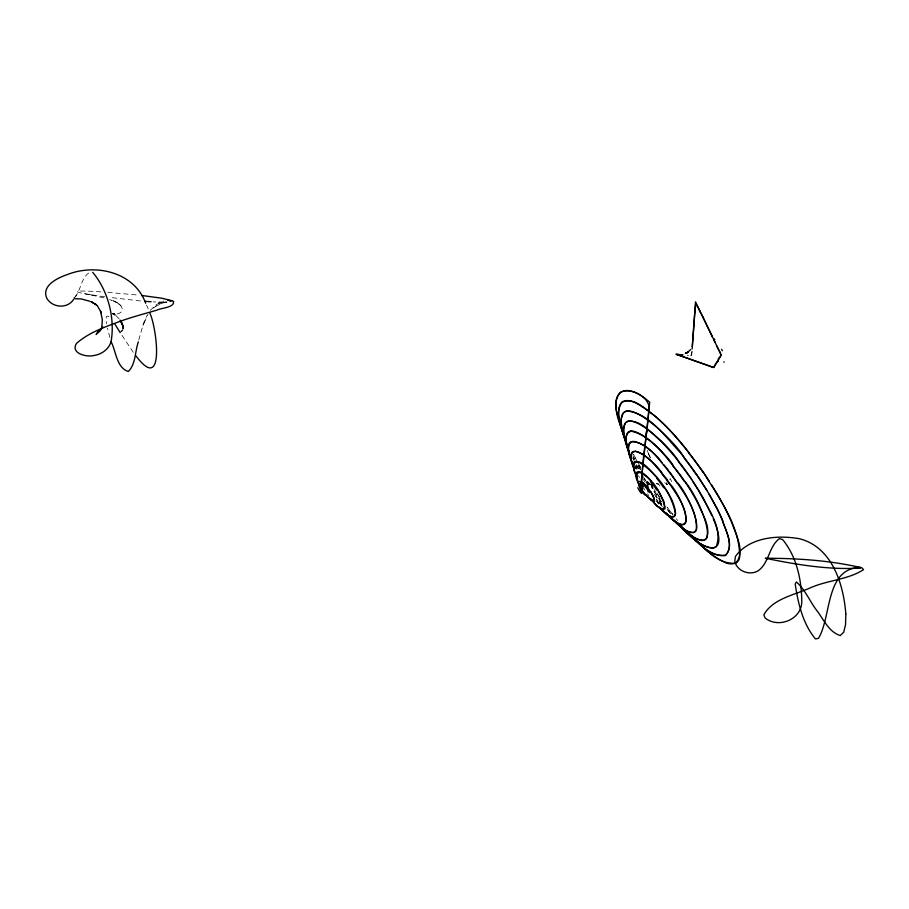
<?xml version="1.0" encoding="UTF-8"?>
<svg xmlns="http://www.w3.org/2000/svg" width="909" height="909" viewBox="0 0 909 909"><rect width="100%" height="100%" fill="white"/><g stroke="black" fill="none" stroke-linecap="round" stroke-linejoin="round"><path stroke-width="0.68" stroke-dasharray="4.54 3.41" d="M692.056 351.158L691.624 355.885L687.693 355.476M692.01 351.635L690.851 355.908L687.363 355.26M138.782 339.977L142.508 326.899L146.849 315.639M144.463 321.172L142.827 325.74L147.985 314.378M669.865 479.611L670.172 478.532L672.058 482.304L670.717 481.293M150.224 310.423L156.121 304.72L163.563 301.072M76.026 296.05L73.777 298.3L76.629 294.811L75.686 296.232C81.321 288.767 81.696 275.37 91.082 271.802M117.17 313.957C127.828 311.378 119.908 301.924 111 300.061L112.216 300.504L109.682 299.595M153.439 308.117L156.416 305.799M155.814 306.253L164.938 302.118L160.291 303.492L166.654 301.89L159.95 303.197L166.688 302.061L158.291 302.981L167.006 302.118L153.223 301.89M656.457 483.736L658.275 483.94L660.207 486.372L659.82 485.463M666.945 481.85L666.774 483.974L664.32 482.543M656.559 483.44L658.923 484.531M100.865 291.869C90.73 291.107 58.494 289.437 92.377 295.118L87.98 294.255L105.376 298.22M107.785 292.357L137.714 295.039M140.497 300.981L108.944 297.311M104.774 296.823L84.367 293.755M113.159 300.936L115.204 301.799M115.92 302.231L117.568 303.061M109.012 316.775L107.785 316.082L106.171 316.73L106.455 323.888M115.307 301.856L116.727 302.674M657.525 483.508L658.275 483.94M118.102 303.492L119.42 304.288M119.954 304.799L118.693 303.924M116.113 315.73L119.568 319.332L118.5 318.025M120.181 305.106L121.022 305.867M676.194 518.732L677.648 520.493M672.569 514.255L667.524 507.79M667.91 510.165L671.149 514.221M662.32 506.608L656.537 499.121M667.274 509.392L669.99 512.835M666.956 506.983L672.955 514.642M659.014 502.416L661.479 505.609M656.877 501.529L658.275 503.336M656.389 500.939L658.73 504.052M661.922 504.302L655.809 495.996M661.332 501.461L652.787 489.383M133.282 352.385L121.454 334.512M659.309 496.712L655.162 490.553M644.401 478.691L645.765 480.895M643.22 476.782L645.674 480.793M642.833 478.577L644.97 482.065M640.47 469.623L636.925 463.397M638.129 463.147L640.993 468.158M640.277 469.351L637.129 463.76M639.175 465.158L641.027 468.442M636.459 465.01L639.061 469.669M637.448 461.908L633.471 454.523M636.414 464.874L638.572 468.805M638.516 475.634L639.516 477.532M633.596 457.136L634.755 459.329M635.732 465.942L636.914 468.203M633.63 454.5L635.834 458.75M635.573 465.726L637.243 468.93M632.948 455.932L634.618 459.159M632.925 458.102L633.88 460.011M634.948 466.749L635.902 468.658M650.446 457.931L648.481 453.909L649.594 456.227M632.789 457.886L633.959 460.272M635.209 467.021L636.3 469.305M648.401 453.421L650.151 457.397M146.554 305.129L148.212 308.958M647.242 450.296L648.458 453.636M109.909 337.534L107.467 328.115M660.264 498.393A287.051 190.367 66.9 0 1 654.082 489.485M661.32 501.95A257.202 170.517 67 0 1 652.776 489.849M661.684 504.438A227.341 150.655 67.1 0 1 654.014 493.894M658.764 502.757A196.844 130.635 67.2 0 1 656.309 499.484M648.844 495.712A107.239 71.197 68 0 1 647.526 493.882M644.936 490.133A107.239 71.197 68 0 1 643.686 488.213M666.956 484.156L666.524 483.656L667.263 484.667L666.536 483.633L666.956 484.156"/><path stroke-width="1.36" d="M692.34 346.568L693.022 336.569M694.59 315.593L695.76 303.379L699.623 310.48M693.362 332.501L694.567 316.025M692.124 348.954L695.51 301.856L721.223 355.078L713.69 367.588L675.91 354.271L682.454 354.942M693.328 332.944L693.067 336.103M651.776 484.667L652.071 487.872M657.343 489.474L663.831 501.279L665.127 508.256A3.636 2.182 64.2 0 1 664.502 509.165C658.457 509.574 654.48 502.62 650.549 498.893L656.616 505.87L660.57 508.495L663.434 508.665L664.559 506.336C661.411 492.723 652.378 478.02 639.288 472.339L637.243 473.623C635.834 484.327 643.788 495.098 652.617 500.473L653.912 499.666L653.241 496.462L650.685 491.621L643.367 483.281L640.834 482.645L639.879 484.702L640.277 488.224L642.049 492.485C640.39 463.67 647.856 435.07 649.026 406.187C646.447 395.335 630.551 387.677 620.449 392.245C610.337 402.755 619.234 417.89 622.245 429.616M646.163 434.684L646.981 428.412M642.049 492.485L643.47 483.247L643.72 484.213L647.14 485.77L646.435 486.52M101.865 326.729L102.331 319.809L100.535 311.128L101.081 312.798M138.373 341.852C134.873 351.476 135.873 364.134 128.328 371.451C116.659 368.031 116.079 351.397 111.091 341.67M641.254 491.36L643.47 483.247M122.692 329.922L121.147 331.569M647.469 484.065L648.322 482.656L647.719 485.815L648.651 489.519M718.644 359.123L717.974 360.771M102.66 326.604L99.842 330.774L101.365 328.615M101.104 328.853L101.853 327.694M690.715 349.579L687.227 352.59L688.454 351.817M717.599 361.407L716.122 363.146A32.394 11.544 41.2 0 0 715.735 363.589M96.059 334.58L101.842 328.206M719.28 358.055C723.325 354.612 717.86 349.692 716.837 345.999M640.277 488.224L643.72 484.213L640.834 482.645M73.527 299.516C67.368 309.14 51.983 307.799 46.757 298.141C41.235 285.551 57.846 277.802 67.346 274.552C95.865 263.258 134.339 272.143 145.69 303.265M98.297 332.342L100.206 330.217M100.308 330.058L97.445 332.967L100.854 329.524L96.559 333.489M688.306 351.931L685.636 353.317L687.522 352.431L686.352 353.01M170.176 301.493L171.21 300.765L167.847 300.311M685.397 353.385L686.147 353.101M713.838 366.952L715.576 364.202A32.883 11.953 35 0 1 715.769 363.623M639.879 484.702L643.72 484.213M681.296 354.851L683.079 354.885M681.523 354.828L676.58 354.328L712.258 366.929M74.572 298.731L81.31 298.936L89.832 301.277M144.906 301.333L151.144 301.731M141.565 295.448L161.484 298.175L171.642 300.618M114.477 314.173L113.159 313.719L114.443 314.446M652.367 483.247L653.537 483.633M650.605 484.633L646.265 482.395L649.435 483.804L647.049 481.531M91.048 301.777L96.184 304.572M92.104 302.322L93.195 302.879M113.705 313.98L112.852 313.525L115.238 315.025M96.968 305.31L93.309 302.879M92.718 272.336C108.057 290.675 115.102 317.741 111.137 341.409C109 349.181 101.649 354.385 93.922 355.521C86.446 357.43 70.232 353.294 76.492 343.42C89.014 332.342 105.274 326.922 120.67 321.104C132.487 316.911 144.599 313.707 156.632 310.242C161.075 307.867 174.312 307.719 173.551 301.663M91.286 301.697L92.207 302.311M95.195 304.095L96.127 304.754M672.762 519.766C715.19 558.944 691.249 497.325 677.353 482.588M672.819 519.584C678.932 524.834 685.17 533.617 694.158 532.276L696.271 530.129C698.044 508.779 681.818 490.474 670.785 473.43C659.934 461.977 648.878 441.967 631.607 441.785L629.517 443.899C626.835 450.819 630.073 458.216 632.891 464.579M673.024 519.289C682.102 527.3 690.874 540.287 704.043 540.151L706.498 538.264C710.861 527.22 703.191 515.982 699.112 505.972C693.919 494.985 687.238 484.792 680.227 474.896C666.57 458.375 653.071 435.9 630.982 431.161L628.028 432.764C623.21 440.161 627.585 449.307 630.437 456.636M645.345 485.065L641.572 481.952L638.891 481.327A1.432 1.148 74.3 0 0 638.482 481.713L639.197 486.679M681.261 527.084C690.704 535.333 699.975 547.536 713.383 548.172L716.156 546.718C723.621 527.754 706.918 507.381 698.851 490.633M687.249 532.424C698.01 541.684 709.418 557.024 725.087 555.649C735.267 546.116 725.087 529.663 721.769 518.857C711.202 494.985 696.612 473.1 680.375 452.739C665.468 437.047 649.56 413.152 626.585 410.913L623.642 412.766C617.427 422.685 623.551 434.729 626.937 444.637M676.251 522.641C728.916 573.306 702.998 502.245 684.534 481.031M670.762 517.744L672.103 519.084M659.809 508.131L667.388 514.926L671.183 516.653L674.08 516.312L675.489 513.767C671.433 493.03 656.662 472.464 638.391 461.92L635.232 462.397L633.55 465.181L633.766 469.93L637.391 478.963M665.468 513.119L671.99 519.38L678.932 523.834L682.023 524.516L684.477 523.754L685.988 521.459C686.909 505.018 673.933 492.008 666.388 478.452C657.014 468.703 649.037 454.568 635.221 451.171L632.391 452.591C629.653 457.568 631.857 463.397 633.778 468.283M689.931 534.299C702.771 546.104 716.667 564.853 735.711 563.182C745.641 551.718 735.915 534.833 731.756 522.561C726.098 509.597 719.371 497.121 711.758 485.201M666.274 512.983L669.615 516.414M689.192 533.606C699.441 544.23 710.145 555.035 723.496 561.717C728.938 565.148 738.812 565.182 739.687 557.081C739.733 525.516 719.099 498.166 703.339 472.237C684.216 446.114 664.127 418.322 635.107 402.539C609.098 391.586 620.313 429.559 625.812 440.399M678.955 524.607C696.544 546.888 732.711 565.421 713.258 518.653M663.604 511.097C699.464 547.957 684.954 500.45 670.16 484.133M658.48 506.597C684.829 534.026 675.444 500.223 664.093 487.326M684.182 529.186C695.885 539.582 708.713 558.024 726.018 554.979C733.836 545.105 726.098 531.629 722.769 521.277M680.875 525.618L684.079 529.106M661.888 462.522C652.526 448.398 617.427 423.787 631.585 461.204M97.399 305.878L100.649 311.48M650.821 480.952C639.822 466.237 629.596 469.623 640.402 486.69M663.865 464.817L667.831 469.635M657.048 477.839C650.867 471.703 644.526 461.056 634.857 461.442A4.397 3.136 68.2 0 0 633.8 462.567L633.789 468.919L637.516 478.804M662.445 473.737C655.366 461.488 620.222 432.832 634.084 469.078M673.217 465.533C665.854 452.307 613.995 403.187 628.846 452.534M678.614 461.442C669.217 444.41 607.916 388.098 627.574 447.876M684 457.341C673.387 437.979 603.258 373.235 625.687 441.558M689.386 453.239C678.818 439.786 667.411 426.9 654.514 415.618C645.276 409.323 634.118 396.71 622.051 402.187C613.836 413.743 621.904 428.639 625.892 440.433M645.424 494.235L650.753 500.03L654.253 501.552A2.148 1.182 62.8 0 0 654.594 501.052L653.946 497.643L650.787 491.826M135.941 355.851C165.518 395.313 156.575 326.365 149.758 312.935M642.22 491.962C646.208 497.382 642.777 488.928 640.288 490.508L649.708 402.164C618.268 375.349 608.144 399.21 622.063 429.275M691.726 479.486C682.648 465.806 672.251 453.012 660.923 441.138C651.31 433.241 641.754 420.344 628.187 421.117L625.744 422.776C620.461 431.536 625.585 442.092 628.733 450.739M696.044 473.714L706.997 490.644M702.896 471.646L709.225 481.134M120.17 320.161L122.874 325.706M690.192 477.225L703.134 497.837L711.929 515.744M692.806 481.191L697.964 489.247M120.215 332.649L114.954 324.229M120.522 320.604L121.442 322.218M709.122 494.291L716.406 507.449M701.782 314.866L700.953 313.264M702.168 315.628L702.748 316.764M121.215 321.797L122.408 324.365M708.406 328.547L706.645 324.99M708.6 328.91L712.44 336.955M714.008 340.171L715.133 342.466M703.339 317.934L706.441 324.558M121.84 323.047L122.988 326.501M622.438 430.321L624.165 434.661M627.926 448.853L629.119 451.875M652.821 488.315L652.003 485.44M622.631 430.73L623.801 434.104M122.647 325.183L123.101 328.524M122.817 325.979L123.022 328.035M647.06 486.713L648.151 491.883M689.227 453.466A273.211 181.789 65.6 0 1 702.702 471.839M683.829 457.568A243.351 161.972 65.6 0 1 695.851 473.919M678.444 461.658A213.49 142.156 65.5 0 1 689.011 475.986M672.967 465.874A183.073 121.726 65.3 0 1 684.238 481.327M667.581 469.976A153.36 102.035 65.1 0 1 677.057 482.884M662.195 474.078A123.635 82.344 64.8 0 1 669.865 484.44M656.718 478.282A93.559 62.21 64.3 0 1 663.695 487.713M650.367 481.634A63.38 42.098 63.4 0 1 656.741 490.031M644.901 495.041A47.427 31.52 70.1 0 1 641.334 490.053M644.686 486.167A33.235 21.782 60.9 0 1 649.753 492.655M641.459 493.417A17.748 12.203 76 0 1 640.959 492.837M640.447 492.201A17.748 12.203 76 0 1 637.777 487.656M713.747 366.895A7.499 2.295 27.3 0 1 712.145 366.804M718.144 360.941A34.644 11.612 45.3 0 1 717.655 361.452M718.292 358.691A37.667 12.533 51.3 0 1 719.201 357.953M723.95 361.782A40.723 2.5 66.5 0 1 723.996 362.271M722.325 350.726A64.766 3.295 62.3 0 1 721.587 349.272M714.769 339.636A72.97 10.806 59.1 0 1 714.394 338.852M702.668 316.752A69.595 37.394 41.9 0 1 703.248 317.923M700.714 313.287A79.651 54.108 32 0 1 699.385 310.492M716.553 507.358A107.285 66.88 65.4 0 1 722.939 521.221M171.812 300.584A40.769 7.988 -5.4 0 1 173.642 301.652M845.813 613.939L845.54 624.688L843.677 632.255L840.257 635.55C828.497 631.971 823.395 618.745 816.237 609.791C809.521 600.644 804.965 589.532 796.364 581.942L795.205 584.033C798.011 603.156 802.863 623.938 815.498 638.97L818.509 638.3C831.746 616.097 825.088 568.557 860.221 567.341L860.482 568.045C828.838 570.125 796.307 564.58 765.333 558.251C797.534 558.285 830.451 560.41 861.857 567.83L863.55 569.636C848.177 579.647 827.838 580.203 810.942 587.566C795 594.906 772.923 598.44 763.833 614.836L765.094 617.938C778.445 629.073 802.477 619.222 801.761 600.86C801.579 579.453 796.454 556.353 782.626 539.548L779.399 538.628C768.844 546.4 769.207 562.819 758.265 570.704C749.845 576.011 736.71 571.182 734.802 561.148L735.438 556.444C749.368 537.151 777.922 534.799 799.693 538.787C832.144 547.241 843.586 584.123 845.813 613.939"/></g></svg>
